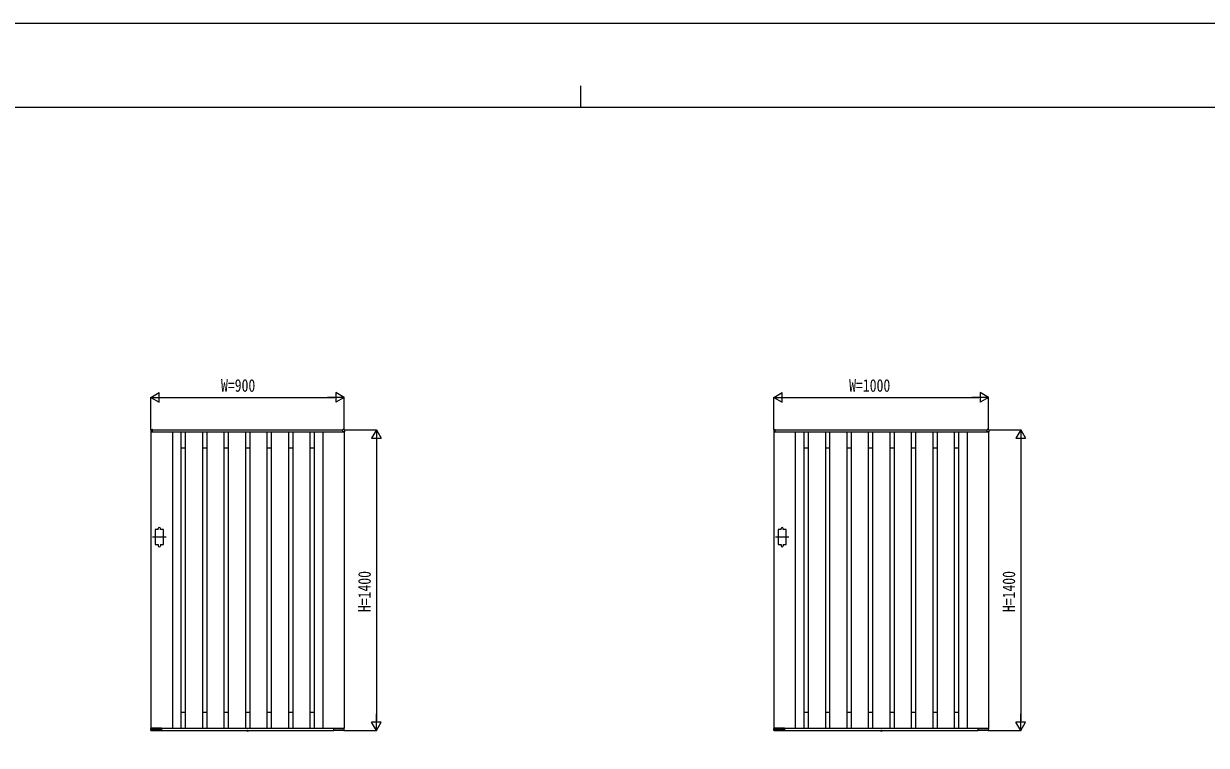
# Model space of a CAD drawing. Units: millimetres, scale not verified. Extents: x -8410 to 8410, y -5940 to 5940.
# Drawn here: x -2602 to 2904, y 2581 to 5940 of the extents above; entities that cross this region are included whole.
import ezdxf
from ezdxf.enums import TextEntityAlignment as Align

# ---------------------------------------------------------------- set-up
doc = ezdxf.new("R2010")
doc.units = ezdxf.units.MM
doc.header["$LTSCALE"] = 30
for name, color, linetype in [('0-2_YKK_A1', 4, 'Continuous'), ('0-3_YKK_D', 6, 'Continuous'), ('0-4_YKK_ZWAK', 7, 'Continuous')]:
    doc.layers.add(name, color=color, linetype=linetype)
doc.styles.add('ＭＳ ゴシック', font='')
doc.styles.get('ＭＳ ゴシック').set_extended_font_data('MS Gothic')

msp = doc.modelspace()

# ---------------------------------------------------------------- linework, layer by layer
at = {"layer": '0-2_YKK_A1'}
for p, q in [((-2010.46, 4048.63), (-2010.46, 4040.5)), ((-2009.96, 4040), (-2009.96, 2660)), ((-2009.96, 4040), (-1109.96, 4040)), ((-2009.96, 4040), (-2003.26, 4040)), ((-2009.05, 4050.13), (-2003.49, 4050.47)), ((-2003.26, 4040), (-2003.26, 4040)), ((-2002.96, 4050), (-1116.96, 4050)), ((-2002.96, 4040), (-2002.96, 4050)), ((-2002.96, 4040.3), (-2002.96, 4049.97)), ((-1909.96, 4040), (-1909.96, 2660)), ((-1869.96, 4040), (-1869.96, 2660)), ((-1849.96, 4040), (-1849.96, 2660)), ((-1769.96, 4040), (-1769.96, 2660)), ((-1749.96, 4040), (-1749.96, 2660)), ((-1669.96, 4040), (-1669.96, 2660)), ((-1649.96, 4040), (-1649.96, 2660)), ((-1569.96, 4040), (-1569.96, 2660)), ((-1549.96, 4040), (-1549.96, 2660)), ((-1469.96, 4040), (-1469.96, 2660)), ((-1449.96, 4040), (-1449.96, 2660)), ((-1369.96, 4040), (-1369.96, 2660)), ((-1349.96, 4040), (-1349.96, 2660)), ((-1269.96, 4040), (-1269.96, 2660)), ((-1249.96, 4040), (-1249.96, 2660)), ((-1209.96, 4040), (-1209.96, 2660)), ((-1116.96, 4040), (-1116.96, 4050)), ((-1116.96, 4040.3), (-1116.96, 4049.97)), ((-1109.96, 4040), (-1116.66, 4040)), ((-1116.66, 4040), (-1116.66, 4040)), ((-1110.87, 4050.13), (-1116.43, 4050.47)), ((-1109.96, 4040), (-1109.96, 2660)), ((-1109.46, 4048.63), (-1109.46, 4040.5)), ((889.54, 4048.63), (889.54, 4040.5)), ((890.04, 4040), (890.04, 2660)), ((890.04, 4040), (1890.04, 4040)), ((890.04, 4040), (896.74, 4040)), ((890.95, 4050.13), (896.51, 4050.47)), ((896.74, 4040), (896.74, 4040)), ((897.04, 4050), (1883.04, 4050)), ((897.04, 4040), (897.04, 4050)), ((897.04, 4040.3), (897.04, 4049.97)), ((990.04, 4040), (990.04, 2660)), ((1030.04, 4040), (1030.04, 2660)), ((1050.04, 4040), (1050.04, 2660)), ((1130.04, 4040), (1130.04, 2660)), ((1150.04, 4040), (1150.04, 2660)), ((1230.04, 4040), (1230.04, 2660)), ((1250.04, 4040), (1250.04, 2660)), ((1330.04, 4040), (1330.04, 2660)), ((1350.04, 4040), (1350.04, 2660)), ((1430.04, 4040), (1430.04, 2660)), ((1450.04, 4040), (1450.04, 2660)), ((1530.04, 4040), (1530.04, 2660)), ((1550.04, 4040), (1550.04, 2660)), ((1630.04, 4040), (1630.04, 2660)), ((1650.04, 4040), (1650.04, 2660)), ((1730.04, 4040), (1730.04, 2660)), ((1750.04, 4040), (1750.04, 2660)), ((1790.04, 4040), (1790.04, 2660)), ((1883.04, 4040), (1883.04, 4050)), ((1883.04, 4040.3), (1883.04, 4049.97)), ((1890.04, 4040), (1883.34, 4040)), ((1883.34, 4040), (1883.34, 4040)), ((1889.13, 4050.13), (1883.57, 4050.47)), ((1890.04, 4040), (1890.04, 2660)), ((1890.54, 4048.63), (1890.54, 4040.5)), ((-1869.96, 3965), (-1849.96, 3965)), ((-1769.96, 3965), (-1749.96, 3965)), ((-1669.96, 3965), (-1649.96, 3965)), ((-1569.96, 3965), (-1549.96, 3965)), ((-1469.96, 3965), (-1449.96, 3965)), ((-1369.96, 3965), (-1349.96, 3965)), ((-1269.96, 3965), (-1249.96, 3965)), ((1030.04, 3965), (1050.04, 3965)), ((1130.04, 3965), (1150.04, 3965)), ((1230.04, 3965), (1250.04, 3965)), ((1330.04, 3965), (1350.04, 3965)), ((1430.04, 3965), (1450.04, 3965)), ((1530.04, 3965), (1550.04, 3965)), ((1630.04, 3965), (1650.04, 3965)), ((1730.04, 3965), (1750.04, 3965)), ((-1975.96, 3585), (-1975.96, 3590)), ((-1965.96, 3585), (-1965.96, 3590)), ((924.04, 3585), (924.04, 3590)), ((934.04, 3585), (934.04, 3590)), ((-1939.46, 3550), (-2002.46, 3550)), ((960.54, 3550), (897.54, 3550)), ((-1975.96, 3515), (-1975.96, 3510)), ((-1965.96, 3515), (-1965.96, 3510)), ((924.04, 3515), (924.04, 3510)), ((934.04, 3515), (934.04, 3510)), ((-1869.96, 2735), (-1849.96, 2735)), ((-1769.96, 2735), (-1749.96, 2735)), ((-1669.96, 2735), (-1649.96, 2735)), ((-1569.96, 2735), (-1549.96, 2735)), ((-1469.96, 2735), (-1449.96, 2735)), ((-1369.96, 2735), (-1349.96, 2735)), ((-1269.96, 2735), (-1249.96, 2735)), ((1030.04, 2735), (1050.04, 2735)), ((1130.04, 2735), (1150.04, 2735)), ((1230.04, 2735), (1250.04, 2735)), ((1330.04, 2735), (1350.04, 2735)), ((1430.04, 2735), (1450.04, 2735)), ((1530.04, 2735), (1550.04, 2735)), ((1630.04, 2735), (1650.04, 2735)), ((1730.04, 2735), (1750.04, 2735)), ((-2009.85, 2649.97), (-2010.43, 2659.47)), ((-2009.96, 2660), (-1109.96, 2660)), ((-1960.26, 2660), (-2009.93, 2660)), ((-2008.6, 2649.5), (-2009.35, 2649.5)), ((-2008.1, 2649.99), (-2008.07, 2651.81)), ((-2008.09, 2650.5), (-1961.79, 2650.5)), ((-1987.17, 2652.1), (-2007.75, 2652.1)), ((-1986.85, 2651.81), (-1986.84, 2650.99)), ((-1985.12, 2650.99), (-1985.1, 2651.81)), ((-1978.13, 2652.1), (-1984.79, 2652.1)), ((-1977.82, 2651.81), (-1977.8, 2650.99)), ((-1976.08, 2650.99), (-1976.07, 2651.81)), ((-1962.13, 2652.1), (-1975.75, 2652.1)), ((-1965.86, 2652.1), (-1965.84, 2650.99)), ((-1961.82, 2651.81), (-1961.79, 2650.01)), ((-1960.46, 2649.52), (-1961.29, 2649.52)), ((-1959.96, 2660), (-1959.96, 2650)), ((-1959.96, 2659.7), (-1959.96, 2650.02)), ((-1959.96, 2650), (-1159.96, 2650)), ((-1563.87, 2649.5), (-1563.78, 2650)), ((-1563.87, 2649.5), (-1563.7, 2648.53)), ((-1563.87, 2649.5), (-1556.05, 2649.5)), ((-1563.78, 2650), (-1556.14, 2650)), ((-1559.96, 2645.8), (-1559.96, 2650)), ((-1556.05, 2649.5), (-1556.22, 2648.53)), ((-1556.05, 2649.5), (-1556.14, 2650)), ((-1159.96, 2660), (-1159.96, 2650)), ((-1159.96, 2659.7), (-1159.96, 2650.02)), ((-1159.66, 2660), (-1109.99, 2660)), ((-1159.46, 2649.52), (-1158.63, 2649.52)), ((-1158.1, 2651.81), (-1158.13, 2650.01)), ((-1111.83, 2650.5), (-1158.13, 2650.5)), ((-1157.79, 2652.1), (-1144.17, 2652.1)), ((-1154.06, 2652.1), (-1154.08, 2650.99)), ((-1143.84, 2650.99), (-1143.85, 2651.81)), ((-1142.1, 2651.81), (-1142.12, 2650.99)), ((-1141.79, 2652.1), (-1135.13, 2652.1)), ((-1134.8, 2650.99), (-1134.82, 2651.81)), ((-1133.07, 2651.81), (-1133.08, 2650.99)), ((-1132.75, 2652.1), (-1112.17, 2652.1)), ((-1111.82, 2649.99), (-1111.85, 2651.81)), ((-1111.32, 2649.5), (-1110.57, 2649.5)), ((-1110.07, 2649.97), (-1109.49, 2659.47)), ((890.15, 2649.97), (889.57, 2659.47)), ((890.04, 2660), (1890.04, 2660)), ((939.74, 2660), (890.07, 2660)), ((891.4, 2649.5), (890.65, 2649.5)), ((891.9, 2649.99), (891.93, 2651.81)), ((891.91, 2650.5), (938.21, 2650.5)), ((912.83, 2652.1), (892.25, 2652.1)), ((913.15, 2651.81), (913.16, 2650.99)), ((914.88, 2650.99), (914.9, 2651.81)), ((921.87, 2652.1), (915.21, 2652.1)), ((922.18, 2651.81), (922.2, 2650.99)), ((923.92, 2650.99), (923.93, 2651.81)), ((937.87, 2652.1), (924.25, 2652.1)), ((934.14, 2652.1), (934.16, 2650.99)), ((938.18, 2651.81), (938.21, 2650.01)), ((939.54, 2649.52), (938.71, 2649.52)), ((940.04, 2660), (940.04, 2650)), ((940.04, 2659.7), (940.04, 2650.02)), ((940.04, 2650), (1840.04, 2650)), ((1386.13, 2649.5), (1386.22, 2650)), ((1386.13, 2649.5), (1386.3, 2648.53)), ((1386.13, 2649.5), (1393.95, 2649.5)), ((1386.22, 2650), (1393.86, 2650)), ((1390.04, 2645.8), (1390.04, 2650)), ((1393.95, 2649.5), (1393.78, 2648.53)), ((1393.95, 2649.5), (1393.86, 2650)), ((1840.04, 2660), (1840.04, 2650)), ((1840.04, 2659.7), (1840.04, 2650.02)), ((1840.34, 2660), (1890.01, 2660)), ((1840.54, 2649.52), (1841.37, 2649.52)), ((1841.9, 2651.81), (1841.87, 2650.01)), ((1888.17, 2650.5), (1841.87, 2650.5)), ((1842.21, 2652.1), (1855.83, 2652.1)), ((1845.94, 2652.1), (1845.92, 2650.99)), ((1856.16, 2650.99), (1856.15, 2651.81)), ((1857.9, 2651.81), (1857.88, 2650.99)), ((1858.21, 2652.1), (1864.87, 2652.1)), ((1865.2, 2650.99), (1865.18, 2651.81)), ((1866.93, 2651.81), (1866.92, 2650.99)), ((1867.25, 2652.1), (1887.83, 2652.1)), ((1888.18, 2649.99), (1888.15, 2651.81)), ((1888.68, 2649.5), (1889.43, 2649.5)), ((1889.93, 2649.97), (1890.51, 2659.47))]:
    msp.add_line(p, q, dxfattribs=at)
for points in [[(-1975.96, 3585), (-1989.96, 3585), (-1989.96, 3515), (-1975.96, 3515)], [(-1965.96, 3515), (-1951.96, 3515), (-1951.96, 3585), (-1965.96, 3585)], [(924.04, 3585), (910.04, 3585), (910.04, 3515), (924.04, 3515)], [(934.04, 3515), (948.04, 3515), (948.04, 3585), (934.04, 3585)], [(-2007.75, 2652.1), (-2007.89, 2652.07), (-2007.97, 2652.02), (-2008.01, 2651.97), (-2008.04, 2651.91), (-2008.06, 2651.86), (-2008.07, 2651.81)], [(-1986.85, 2651.81), (-1986.86, 2651.85), (-1986.87, 2651.9), (-1986.89, 2651.95), (-1986.92, 2651.99), (-1986.97, 2652.04), (-1987.05, 2652.08), (-1987.17, 2652.1)], [(-1984.79, 2652.1), (-1984.92, 2652.07), (-1985, 2652.02), (-1985.05, 2651.97), (-1985.08, 2651.91), (-1985.09, 2651.86), (-1985.1, 2651.81)], [(-1977.82, 2651.81), (-1977.82, 2651.85), (-1977.83, 2651.9), (-1977.86, 2651.95), (-1977.89, 2651.99), (-1977.94, 2652.04), (-1978.01, 2652.08), (-1978.13, 2652.1)], [(-1975.75, 2652.1), (-1975.89, 2652.07), (-1975.97, 2652.02), (-1976.01, 2651.97), (-1976.04, 2651.91), (-1976.06, 2651.86), (-1976.07, 2651.81)], [(-1961.82, 2651.81), (-1961.82, 2651.85), (-1961.83, 2651.9), (-1961.86, 2651.95), (-1961.89, 2651.99), (-1961.94, 2652.04), (-1962.01, 2652.08), (-1962.13, 2652.1)], [(-1562.26, 2647.42), (-1561.11, 2649.74), (-1559.96, 2650.35)], [(-1557.66, 2647.42), (-1558.82, 2649.74), (-1559.96, 2650.35)], [(-1158.1, 2651.81), (-1158.1, 2651.85), (-1158.09, 2651.9), (-1158.06, 2651.95), (-1158.03, 2651.99), (-1157.98, 2652.04), (-1157.91, 2652.08), (-1157.79, 2652.1)], [(-1144.17, 2652.1), (-1144.03, 2652.07), (-1143.96, 2652.02), (-1143.91, 2651.97), (-1143.88, 2651.91), (-1143.86, 2651.86), (-1143.85, 2651.81)], [(-1142.1, 2651.81), (-1142.1, 2651.85), (-1142.09, 2651.9), (-1142.06, 2651.95), (-1142.03, 2651.99), (-1141.98, 2652.04), (-1141.91, 2652.08), (-1141.79, 2652.1)], [(-1135.13, 2652.1), (-1135, 2652.07), (-1134.92, 2652.02), (-1134.87, 2651.97), (-1134.84, 2651.91), (-1134.83, 2651.86), (-1134.82, 2651.81)], [(-1133.07, 2651.81), (-1133.06, 2651.85), (-1133.05, 2651.9), (-1133.03, 2651.95), (-1133, 2651.99), (-1132.95, 2652.04), (-1132.87, 2652.08), (-1132.75, 2652.1)], [(-1112.17, 2652.1), (-1112.03, 2652.07), (-1111.96, 2652.02), (-1111.91, 2651.97), (-1111.88, 2651.91), (-1111.86, 2651.86), (-1111.85, 2651.81)], [(892.25, 2652.1), (892.11, 2652.07), (892.03, 2652.02), (891.99, 2651.97), (891.96, 2651.91), (891.94, 2651.86), (891.93, 2651.81)], [(913.15, 2651.81), (913.14, 2651.85), (913.13, 2651.9), (913.11, 2651.95), (913.08, 2651.99), (913.03, 2652.04), (912.95, 2652.08), (912.83, 2652.1)], [(915.21, 2652.1), (915.08, 2652.07), (915, 2652.02), (914.95, 2651.97), (914.92, 2651.91), (914.91, 2651.86), (914.9, 2651.81)], [(922.18, 2651.81), (922.18, 2651.85), (922.17, 2651.9), (922.14, 2651.95), (922.11, 2651.99), (922.06, 2652.04), (921.99, 2652.08), (921.87, 2652.1)], [(924.25, 2652.1), (924.11, 2652.07), (924.03, 2652.02), (923.99, 2651.97), (923.96, 2651.91), (923.94, 2651.86), (923.93, 2651.81)], [(938.18, 2651.81), (938.18, 2651.85), (938.17, 2651.9), (938.14, 2651.95), (938.11, 2651.99), (938.06, 2652.04), (937.99, 2652.08), (937.87, 2652.1)], [(1387.74, 2647.42), (1388.89, 2649.74), (1390.04, 2650.35)], [(1392.34, 2647.42), (1391.18, 2649.74), (1390.04, 2650.35)], [(1841.9, 2651.81), (1841.9, 2651.85), (1841.91, 2651.9), (1841.94, 2651.95), (1841.97, 2651.99), (1842.02, 2652.04), (1842.09, 2652.08), (1842.21, 2652.1)], [(1855.83, 2652.1), (1855.97, 2652.07), (1856.04, 2652.02), (1856.09, 2651.97), (1856.12, 2651.91), (1856.14, 2651.86), (1856.15, 2651.81)], [(1857.9, 2651.81), (1857.9, 2651.85), (1857.91, 2651.9), (1857.94, 2651.95), (1857.97, 2651.99), (1858.02, 2652.04), (1858.09, 2652.08), (1858.21, 2652.1)], [(1864.87, 2652.1), (1865, 2652.07), (1865.08, 2652.02), (1865.13, 2651.97), (1865.16, 2651.91), (1865.17, 2651.86), (1865.18, 2651.81)], [(1866.93, 2651.81), (1866.94, 2651.85), (1866.95, 2651.9), (1866.97, 2651.95), (1867, 2651.99), (1867.05, 2652.04), (1867.13, 2652.08), (1867.25, 2652.1)], [(1887.83, 2652.1), (1887.97, 2652.07), (1888.04, 2652.02), (1888.09, 2651.97), (1888.12, 2651.91), (1888.14, 2651.86), (1888.15, 2651.81)]]:
    msp.add_lwpolyline(points, dxfattribs=at)
for centre, radius, start, end in [((-2008.96, 4048.63), 1.5, 93.5, 180), ((-2009.96, 4040.5), 0.5, 180, 270), ((-2003.46, 4049.97), 0.5, 0, 93.5), ((-2003.26, 4040.3), 0.3, 270, 0), ((-1116.46, 4049.97), 0.5, 86.5, 180), ((-1116.66, 4040.3), 0.3, 180, 270), ((-1110.96, 4048.63), 1.5, 0, 86.5), ((-1109.96, 4040.5), 0.5, 270, 0), ((891.04, 4048.63), 1.5, 93.5, 180), ((890.04, 4040.5), 0.5, 180, 270), ((896.54, 4049.97), 0.5, 0, 93.5), ((896.74, 4040.3), 0.3, 270, 0), ((1883.54, 4049.97), 0.5, 86.5, 180), ((1883.34, 4040.3), 0.3, 180, 270), ((1889.04, 4048.63), 1.5, 0, 86.5), ((1890.04, 4040.5), 0.5, 270, 0), ((-1970.96, 3590), 5, 0, 180), ((929.04, 3590), 5, 0, 180), ((-1970.96, 3510), 5, 180, 0), ((929.04, 3510), 5, 180, 0), ((-2009.93, 2659.5), 0.5, 90, 183.5), ((-2009.35, 2650), 0.5, 183.5, 269.21081), ((-2008.6, 2650), 0.5, 269.18971, 359), ((-1986.34, 2651), 0.5, 181, 270), ((-1985.62, 2651), 0.5, 270, 359), ((-1977.3, 2651), 0.5, 181, 270), ((-1976.58, 2651), 0.5, 270, 359), ((-1965.34, 2651), 0.5, 181, 270), ((-1961.29, 2650.02), 0.5, 181.0014, 270.00152), ((-1960.46, 2650.02), 0.5, 270, 0), ((-1960.26, 2659.7), 0.3, 0, 90), ((-1562.81, 2648.68), 0.9, 190, 239.36409), ((-1559.96, 2653.5), 6.5, 239.36409, 300.63591), ((-1557.11, 2648.68), 0.9, 300.63591, 350), ((-1159.66, 2659.7), 0.3, 90, 180), ((-1159.46, 2650.02), 0.5, 180, 270), ((-1158.63, 2650.02), 0.5, 269.99848, 358.9986), ((-1154.58, 2651), 0.5, 270, 359), ((-1143.34, 2651), 0.5, 181, 270), ((-1142.62, 2651), 0.5, 270, 359), ((-1134.3, 2651), 0.5, 181, 270), ((-1133.58, 2651), 0.5, 270, 359), ((-1111.32, 2650), 0.5, 181, 270.81029), ((-1110.57, 2650), 0.5, 270.78919, 356.5), ((-1109.99, 2659.5), 0.5, 356.5, 90), ((890.07, 2659.5), 0.5, 90, 183.5), ((890.65, 2650), 0.5, 183.5, 269.21081), ((891.4, 2650), 0.5, 269.18971, 359), ((913.66, 2651), 0.5, 181, 270), ((914.38, 2651), 0.5, 270, 359), ((922.7, 2651), 0.5, 181, 270), ((923.42, 2651), 0.5, 270, 359), ((934.66, 2651), 0.5, 181, 270), ((938.71, 2650.02), 0.5, 181.0014, 270.00152), ((939.54, 2650.02), 0.5, 270, 0), ((939.74, 2659.7), 0.3, 0, 90), ((1387.19, 2648.68), 0.9, 190, 239.36409), ((1390.04, 2653.5), 6.5, 239.36409, 300.63591), ((1392.89, 2648.68), 0.9, 300.63591, 350), ((1840.34, 2659.7), 0.3, 90, 180), ((1840.54, 2650.02), 0.5, 180, 270), ((1841.37, 2650.02), 0.5, 269.99848, 358.9986), ((1845.42, 2651), 0.5, 270, 359), ((1856.66, 2651), 0.5, 181, 270), ((1857.38, 2651), 0.5, 270, 359), ((1865.7, 2651), 0.5, 181, 270), ((1866.42, 2651), 0.5, 270, 359), ((1888.68, 2650), 0.5, 181, 270.81029), ((1889.43, 2650), 0.5, 270.78919, 356.5), ((1890.01, 2659.5), 0.5, 356.5, 90)]:
    msp.add_arc(centre, radius, start, end, dxfattribs=at)
at = {"layer": '0-3_YKK_D'}
for p, q in [((-2009.96, 4200), (-1970.99, 4222.5)), ((-2009.96, 4051), (-2009.96, 4201)), ((-2009.96, 4200), (-1970.99, 4177.5)), ((-2009.96, 4200), (-1932.02, 4200)), ((-1970.99, 4177.5), (-1970.99, 4222.5)), ((-1964.96, 4200), (-1154.96, 4200)), ((-1109.96, 4200), (-1187.9, 4200)), ((-1109.96, 4200), (-1148.93, 4222.5)), ((-1148.93, 4222.5), (-1148.93, 4177.5)), ((-1109.96, 4200), (-1148.93, 4177.5)), ((-1109.96, 4051), (-1109.96, 4201)), ((890.04, 4200), (929.01, 4222.5)), ((890.04, 4051), (890.04, 4201)), ((890.04, 4200), (929.01, 4177.5)), ((890.04, 4200), (967.98, 4200)), ((929.01, 4177.5), (929.01, 4222.5)), ((935.04, 4200), (1845.04, 4200)), ((1890.04, 4200), (1812.1, 4200)), ((1890.04, 4200), (1851.07, 4222.5)), ((1851.07, 4222.5), (1851.07, 4177.5)), ((1890.04, 4200), (1851.07, 4177.5)), ((1890.04, 4051), (1890.04, 4201)), ((-1108.96, 4050), (-958.96, 4050)), ((-959.96, 4050), (-982.46, 4011.03)), ((-959.96, 4050), (-937.46, 4011.03)), ((-959.96, 4050), (-959.96, 3972.06)), ((1891.04, 4050), (2041.04, 4050)), ((2040.04, 4050), (2017.54, 4011.03)), ((2040.04, 4050), (2062.54, 4011.03)), ((2040.04, 4050), (2040.04, 3972.06)), ((-982.46, 4011.03), (-937.46, 4011.03)), ((-959.96, 4005), (-959.96, 2695)), ((2017.54, 4011.03), (2062.54, 4011.03)), ((2040.04, 4005), (2040.04, 2695)), ((-959.96, 2650), (-959.96, 2727.94)), ((2040.04, 2650), (2040.04, 2727.94)), ((-1108.96, 2650), (-958.96, 2650)), ((-959.96, 2650), (-982.46, 2688.97)), ((-937.46, 2688.97), (-982.46, 2688.97)), ((-959.96, 2650), (-937.46, 2688.97)), ((1891.04, 2650), (2041.04, 2650)), ((2040.04, 2650), (2017.54, 2688.97)), ((2062.54, 2688.97), (2017.54, 2688.97)), ((2040.04, 2650), (2062.54, 2688.97))]:
    msp.add_line(p, q, dxfattribs=at)
at = {"layer": '0-4_YKK_ZWAK'}
for p, q in [((-9.96, 5650), (-9.96, 5550)), ((7790.04, 5550), (-7809.96, 5550))]:
    msp.add_line(p, q, dxfattribs=at)
msp.add_lwpolyline([(-8410, -5940), (8410, -5940), (8410, 5940), (-8410, 5940)], close=True, dxfattribs=at)

# ---------------------------------------------------------------- texts
at = {"layer": '0-3_YKK_D', "style": 'ＭＳ ゴシック', "width": 0.8}
for s, p in [('W=900', (-1683.69, 4209)), ('W=1000', (1240.71, 4209))]:
    msp.add_text(s, height=58.65, dxfattribs=at).set_placement(p, align=Align.BOTTOM_LEFT)
for p in [(-968.96, 3200.67), (2031.04, 3200.67)]:
    msp.add_text('H=1400', height=58.65, rotation=90, dxfattribs=at).set_placement(p, align=Align.BOTTOM_LEFT)

doc.saveas('drawing.dxf')
